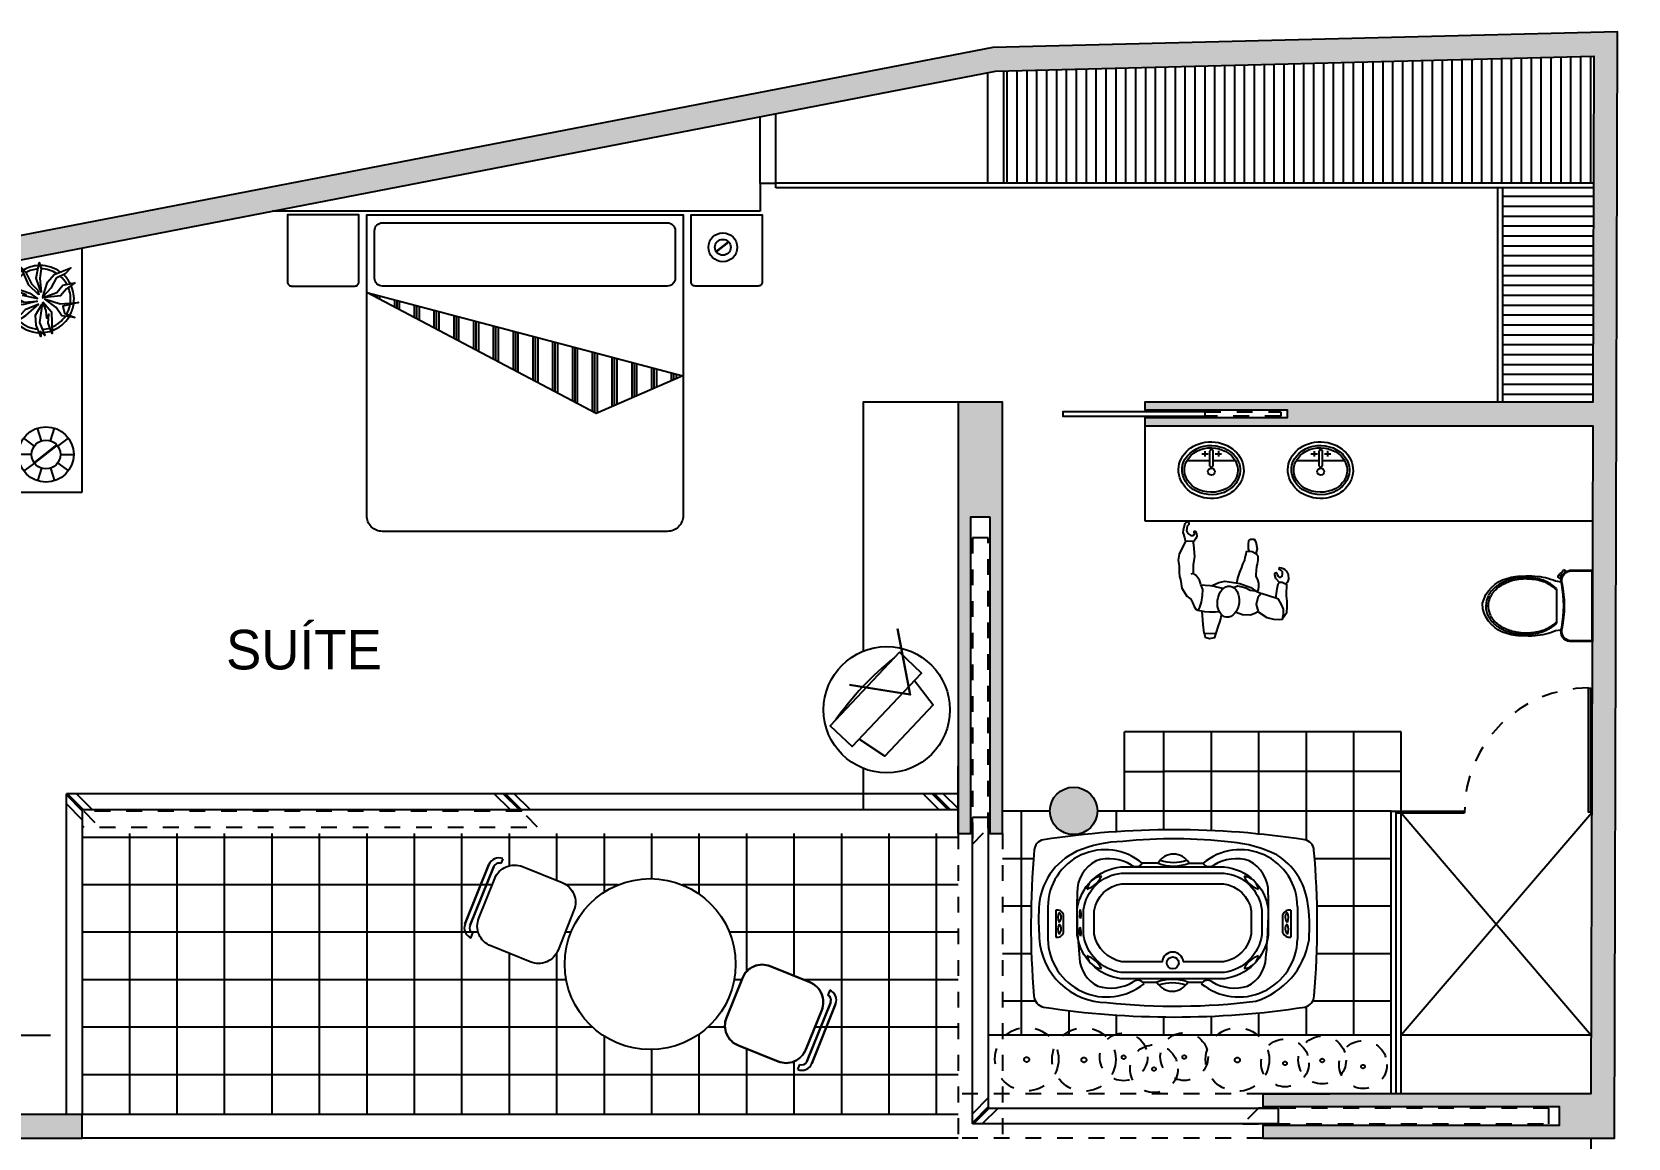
# Model space of a CAD drawing. Extents: x 2414.5 to 2499.6, y 2435.1 to 2467.4.
# Drawn here: x 2489.49 to 2499.57, y 2460.38 to 2467.37 of the extents above; entities that cross this region are included whole.
import ezdxf

# ---------------------------------------------------------------- set-up
doc = ezdxf.new("R2010")
doc.units = 0
doc.header["$LTSCALE"] = 4
doc.header["$MEASUREMENT"] = 0
doc.header["$PDMODE"] = 35
doc.header["$PDSIZE"] = 0.24
for name, pattern in [('HIDDEN', [0.375, 0.25, -0.125]), ('HIDDEN2', [0.1875, 0.125, -0.0625]), ('OCULTA1', [0.15, 0.1, -0.05])]:
    doc.linetypes.add(name, pattern=pattern)
doc.layers.get('0').update_dxf_attribs({"linetype": 'CONTINUOUS'})
doc.layers.get('Defpoints').update_dxf_attribs({"linetype": 'CONTINUOUS'})
for name, color, linetype in [('AMBIENTE', 7, 'CONTINUOUS'), ('calidad', 251, 'CONTINUOUS'), ('cotas', 7, 'CONTINUOUS'), ('MOBI', 7, 'CONTINUOUS'), ('MUE', 7, 'CONTINUOUS'), ('MUEBLES', 7, 'CONTINUOUS'), ('MURO', 2, 'CONTINUOUS'), ('Muros', 2, 'CONTINUOUS'), ('Pisos', 8, 'CONTINUOUS'), ('PUERTA', 7, 'CONTINUOUS'), ('TREE', 7, 'CONTINUOUS')]:
    doc.layers.add(name, color=color, linetype=linetype)
doc.styles.add('INCESED901 NDLT BT', font='')
doc.styles.add('ROMANS', font='ROMANS.SHX')
doc.styles.get('INCESED901 NDLT BT').set_extended_font_data('Incised901 NdIt BT')
doc.dimstyles.new('1-100', dxfattribs={"dimtxt": 0.16, "dimasz": 0.16, "dimexe": 0, "dimexo": 0, "dimgap": 0.05, "dimtad": 0, "dimtih": 1, "dimtoh": 1, "dimzin": 1, "dimdsep": 46, "dimtxsty": 'ROMANS', "dimblk": 'OPEN90', "dimcen": 0, "dimse1": 1, "dimse2": 1, "dimclrd": 7, "dimclre": 7, "dimclrt": 2, "dimadec": 0, "dimazin": 0, "dimtfac": 1, "dimtofl": 0, "dimtmove": 0, "dimatfit": 3, "dimldrblk": 'OPEN90', "dimfxl": 1, "dimtolj": 1, "dimtzin": 1, "dimarcsym": 0})

# ---------------------------------------------------------------- blocks, each defined once
blk = doc.blocks.new('_OPEN90')
at = {"color": 0, "linetype": 'ByBlock'}
for p, q in [((0, 0), (-1, 0)), ((-0.5, 0.5), (0, 0)), ((0, 0), (-0.5, -0.5))]:
    blk.add_line(p, q, dxfattribs=at)
blk = doc.blocks.new('*D28')
at = {"layer": 'cotas', "color": 7}
for start, end in [(348.5978, 348.9545), (226.4288, 305.1607)]:
    blk.add_arc((2488.632, 2465.775), 0.419, start, end, dxfattribs=at)
at = {"layer": 'Defpoints', "color": 0}
for p in [(2495.575, 2467.117), (2488.632, 2465.775), (2488.632, 2465.775), (2488.559, 2465.362), (2486.553, 2464.83)]:
    blk.add_point(p, dxfattribs=at)
at = {"layer": 'cotas', "color": 7, "xscale": 0.16, "yscale": 0.16, "zscale": 0.16}
for p, rotation in [((2489.044, 2465.854), 89.94942159514143), ((2488.251, 2465.601), 125.4338678649877)]:
    blk.add_blockref('_OPEN90', p, dxfattribs=dict(at, rotation=rotation))
at = {"layer": 'cotas', "color": 2, "insert": (2488.994, 2465.562), "char_height": 0.16, "attachment_point": 5, "style": 'ROMANS'}
blk.add_mtext('\\A1;167°', dxfattribs=at)
blk = doc.blocks.new('S-209')
blk.add_line((8.12, -17.899), (8.11, -17.909))
at = {"linetype": 'Continuous'}
for p, q in [((7.79, -17.979), (7.795, -17.983)), ((7.881, -18.292), (7.727, -18.137)), ((8.04, -18.229), (8.035, -18.224)), ((7.93, -18.35), (7.909, -18.352)), ((7.932, -18.364), (7.912, -18.367)), ((7.916, -18.382), (7.93, -18.379)), ((7.918, -18.397), (7.919, -18.41)), ((7.92, -18.411), (7.934, -18.408)), ((7.93, -18.379), (7.934, -18.375)), ((7.93, -18.38), (7.933, -18.407))]:
    blk.add_line(p, q, dxfattribs=at)
for points in [[(7.676, -18.127), (7.697, -18.098, -0.086549), (7.767, -17.985), (7.781, -17.969, -0.042987), (7.814, -17.938, -0.101197), (7.903, -17.87, -0.27979), (8.121, -17.872), (8.147, -17.897, -0.27979), (8.149, -18.116, -0.101197), (8.081, -18.204, -0.042987), (8.049, -18.238), (8.034, -18.251, -0.086549), (7.921, -18.322), (7.891, -18.344)], [(7.912, -18.367, -0.000147), (7.911, -18.365, -0.000264), (7.911, -18.363, -0.000185), (7.91, -18.359, -0.000473), (7.91, -18.359, -0.000008), (7.91, -18.355, -0.001562), (7.909, -18.353, -0.124491), (7.909, -18.353, -0.272659), (7.909, -18.353, -0.272659), (7.909, -18.353, -0.124491), (7.909, -18.353, -0.001562), (7.91, -18.355, -0.000008), (7.91, -18.359, -0.000473), (7.91, -18.359, -0.000185), (7.911, -18.363, -0.000264), (7.911, -18.365, -0.000182), (7.912, -18.367)], [(7.934, -18.375, -0.000303), (7.934, -18.373, -0.000706), (7.933, -18.371, -0.000002), (7.933, -18.367, -0.000278), (7.933, -18.367, -0.000204), (7.932, -18.364, -0.000208), (7.932, -18.361, -0.000265), (7.931, -18.359, -0.000185), (7.931, -18.356, -0.000475), (7.931, -18.356, -0.000008), (7.93, -18.353, -0.001574), (7.93, -18.351, -0.124305), (7.93, -18.351, -0.272823), (7.93, -18.351, -0.272823), (7.93, -18.351, -0.124305), (7.93, -18.351, -0.001574), (7.93, -18.353, -0.000008), (7.931, -18.356, -0.000475), (7.931, -18.356, -0.000185), (7.931, -18.359, -0.000265), (7.932, -18.361, -0.000208), (7.932, -18.364, -0.000204), (7.933, -18.367, -0.000278), (7.933, -18.367, -0.000002), (7.933, -18.371, -0.000706), (7.934, -18.373, -0.000303), (7.934, -18.375)]]:
    blk.add_lwpolyline(points, format="xyb", dxfattribs=at)
for points in [[(7.904, -18.433), (7.803, -18.534), (7.484, -18.216), (7.586, -18.114, -0.473386), (7.681, -18.135), (7.686, -18.143, 0.095339), (7.876, -18.333), (7.884, -18.338), (7.902, -18.353, -0.36066)], [(7.677, -18.139, 0.095007), (7.88, -18.342, -0.4553), (7.901, -18.429), (7.803, -18.528), (7.491, -18.216), (7.59, -18.118, -0.4553), (7.677, -18.139, -6.517447)]]:
    blk.add_lwpolyline(points, format="xyb", close=True, dxfattribs=at)
for centre, radius, start, end in [((8.039, -18.18), 0.321, 135, 152.1416), ((8.088, -18.229), 0.391, 119.4698, 135.0078), ((8.085, -18.232), 0.381, 119.5153, 135.008), ((8.031, -18.134), 0.28, 100.6107, 118.991), ((8.028, -18.137), 0.27, 100.6984, 119.0342), ((8.005, -18.052), 0.183, 74.0858, 98.3275), ((8.008, -18.049), 0.193, 74.0858, 98.3275), ((8.021, -17.997), 0.125, 44.4601, 74.0858), ((8.024, -17.993), 0.135, 44.4991, 74.0858), ((8.022, -17.998), 0.125, 15.9142, 45.5399), ((8.025, -17.995), 0.135, 15.9142, 45.5009), ((7.974, -18.146), 0.248, 152.1416, 171.6725), ((7.971, -18.149), 0.238, 152.1416, 171.6725), ((8.036, -18.183), 0.311, 135, 152.1416), ((7.882, -17.99), 0.27, 330.9658, 349.3016), ((7.885, -17.987), 0.28, 331.009, 349.3893), ((7.966, -18.014), 0.183, 351.6725, 15.9142), ((7.97, -18.011), 0.193, 351.6725, 15.9142), ((7.919, -18.138), 0.193, 171.6725, 179.8604), ((7.916, -18.141), 0.183, 171.6725, 180.9536), ((7.787, -17.934), 0.381, 314.992, 330.4847), ((7.79, -17.931), 0.391, 314.9922, 330.5302), ((7.87, -18.048), 0.238, 278.3275, 297.8584), ((7.836, -17.983), 0.311, 297.8584, 315), ((7.839, -17.98), 0.321, 297.8584, 315), ((7.878, -18.103), 0.183, 269.0464, 278.3275), ((7.873, -17.971), 0.321, 271.5178, 276.4497), ((7.873, -18.045), 0.248, 278.3275, 297.8584)]:
    blk.add_arc(centre, radius, start, end, dxfattribs=at)
blk = doc.blocks.new('*X17')
at = {"color": 0}
for p, q in [((33.469, 14.409), (33.469, 14.423)), ((33.484, 14.401), (33.484, 14.419)), ((33.5, 14.393), (33.5, 14.415)), ((33.594, 14.343), (33.594, 14.39)), ((33.609, 14.335), (33.609, 14.386)), ((33.625, 14.327), (33.625, 14.382)), ((33.719, 14.277), (33.719, 14.357)), ((33.734, 14.269), (33.734, 14.353)), ((33.75, 14.261), (33.75, 14.349)), ((33.844, 14.211), (33.844, 14.324)), ((33.859, 14.203), (33.859, 14.32)), ((33.875, 14.195), (33.875, 14.316)), ((33.969, 14.145), (33.969, 14.291)), ((33.984, 14.137), (33.984, 14.287)), ((34, 14.129), (34, 14.283)), ((34.094, 14.079), (34.094, 14.258)), ((34.109, 14.071), (34.109, 14.254)), ((34.125, 14.063), (34.125, 14.25)), ((34.219, 14.013), (34.219, 14.225)), ((34.234, 14.005), (34.234, 14.221)), ((34.25, 13.997), (34.25, 14.217)), ((34.344, 13.947), (34.344, 14.192)), ((34.359, 13.939), (34.359, 14.188)), ((34.375, 13.931), (34.375, 14.184)), ((34.469, 13.881), (34.469, 14.159)), ((34.484, 13.873), (34.484, 14.155)), ((34.5, 13.865), (34.5, 14.151)), ((34.594, 13.815), (34.594, 14.126)), ((34.609, 13.807), (34.609, 14.122)), ((34.625, 13.799), (34.625, 14.118)), ((34.719, 13.749), (34.719, 14.094)), ((34.734, 13.741), (34.734, 14.089)), ((34.75, 13.733), (34.75, 14.085)), ((34.844, 13.683), (34.844, 14.061)), ((34.859, 13.675), (34.859, 14.056)), ((34.875, 13.674), (34.875, 14.052)), ((34.969, 13.715), (34.969, 14.028)), ((34.984, 13.722), (34.984, 14.023)), ((35, 13.729), (35, 14.019)), ((35.094, 13.77), (35.094, 13.995)), ((35.109, 13.776), (35.109, 13.991)), ((35.125, 13.783), (35.125, 13.986)), ((35.219, 13.824), (35.219, 13.962)), ((35.234, 13.831), (35.234, 13.958)), ((35.25, 13.838), (35.25, 13.953)), ((35.344, 13.878), (35.344, 13.929)), ((35.359, 13.885), (35.359, 13.925)), ((35.375, 13.892), (35.375, 13.92))]:
    blk.add_line(p, q, dxfattribs=at)
blk = doc.blocks.new('CAMA1')
at = {"layer": 'MUE'}
for p, q in [((1.208, -0.231), (1.287, -0.17)), ((1.21, -0.234), (1.289, -0.173))]:
    blk.add_line(p, q, dxfattribs=at)
for points in [[(-1.475, -0.45), (-1.075, -0.45, 0.414214), (-1.05, -0.425), (-1.05, 0), (-1.5, 0), (-1.5, -0.425, 0.414214)], [(0.9, -2), (-0.9, -2, -0.414214), (-1, -1.9), (-1, 0), (1, 0), (1, -1.9, -0.414214)], [(1.475, -0.45), (1.075, -0.45, -0.414214), (1.05, -0.425), (1.05, 0), (1.5, 0), (1.5, -0.425, -0.414214)]]:
    blk.add_lwpolyline(points, format="xyb", close=True, dxfattribs=at)
at = {"layer": 'MUE', "elevation": 0.5}
blk.add_lwpolyline([(-0.9, -0.05), (0.9, -0.05, -0.414214), (0.95, -0.1), (0.95, -0.4, -0.414214), (0.9, -0.45), (-0.9, -0.45, -0.414214), (-0.95, -0.4), (-0.95, -0.1, -0.414214)], format="xyb", close=True, dxfattribs=at)
at = {"layer": 'MUE'}
blk.add_lwpolyline([(-1, -0.49), (0.999, -1.017), (0.45, -1.256)], close=True, dxfattribs=at)
for radius in [0.0911, 0.05]:
    blk.add_circle((1.251, -0.205), radius, dxfattribs=at)
blk.add_blockref('*X17', (-34.417, -14.927), dxfattribs=at)
blk = doc.blocks.new('TV')
at = {"layer": 'MUE'}
for points in [[(-0.778, 0.656), (-0.238, 0.266), (-0.738, -0.074)], [(-0.776, 0.66), (-0.231, 0.266), (-0.736, -0.077)], [(-0.3, 0.4), (0, 0.35), (0, -0.35), (-0.3, -0.4)]]:
    blk.add_lwpolyline(points, dxfattribs=at)
blk.add_lwpolyline([(-0.6, 0.5), (-0.6, -0.5), (-0.3, -0.5), (-0.3, 0.5)], close=True, dxfattribs=at)
blk.add_arc((2.395, 0), 3.025, 171.9246, 188.0754, dxfattribs=at)
blk = doc.blocks.new('jacuzzi')
at = {"layer": 'Muros', "color": 7}
for p, q in [((-0.0893, 0.8589), (-0.178, 0.8589)), ((0.0835, 0.8593), (0.162, 0.8593)), ((-0.7057, 0.6156), (-0.7057, 0.4341)), ((-0.6186, 0.4712), (-0.6186, 0.5723)), ((0.6086, 0.4712), (0.6086, 0.5723)), ((0.69, 0.6156), (0.69, 0.4341)), ((0.0766, 0.1949), (0.1598, 0.1949))]:
    blk.add_line(p, q, dxfattribs=at)
at = {"layer": 'Muros', "color": 3}
blk.add_lwpolyline([(-0.7304, 0.0552, 0.07557), (0.7304, 0.0552, 0.325785), (0.7838, 0.1179, 0.042877), (0.782, 0.9316, 0.351497), (0.7304, 0.9909, 0.07557), (-0.7304, 0.9909, 0.351497), (-0.782, 0.9316, 0.042877), (-0.7838, 0.1179, 0.325785)], format="xyb", close=True, dxfattribs=at)
at = {"layer": 'Muros', "color": 7}
for points in [[(0.4563, 0.0886, 0.284816), (0.7543, 0.431, 0.057546), (0.7457, 0.6463, 0.219504), (0.575, 0.9055, 0.095503), (0.3189, 0.977, 0.055109), (-0.287, 0.981, 0.097853), (-0.5431, 0.926, 0.28161), (-0.7566, 0.6088, 0.024368), (-0.7539, 0.4425, 0.395227), (-0.3752, 0.0804, 0.056983)], [(-0.0673, 0.2142), (-0.2986, 0.2142, -0.33493), (-0.5415, 0.4565), (-0.5415, 0.6004, -0.352732), (-0.2963, 0.8388), (0.2806, 0.8388, -0.353393), (0.5263, 0.6004), (0.5263, 0.4565, -0.335637), (0.2829, 0.2142)], [(-0.4465, 0.4638), (-0.4465, 0.594, -0.338374), (-0.2914, 0.7438), (0.2758, 0.7438, -0.339179), (0.4313, 0.594), (0.4313, 0.4638, -0.318431), (0.2758, 0.3092), (0.0521, 0.3092, 0.894901), (-0.0673, 0.3092), (-0.2914, 0.3092, -0.317586)]]:
    blk.add_lwpolyline(points, format="xyb", close=True, dxfattribs=at)
for points in [[(-0.0673, 0.2492), (-0.2961, 0.2492, -0.329689), (-0.5065, 0.459), (-0.5065, 0.5982, -0.348446), (-0.2946, 0.8038), (0.279, 0.8038, -0.349151), (0.4913, 0.5982), (0.4913, 0.459, -0.330439), (0.2805, 0.2492), (-0.0673, 0.2492)], [(-0.6619, 0.598), (-0.6619, 0.4455, 1.486983)], [(0.652, 0.598), (0.652, 0.4455, -1.486983)], [(-0.1761, 0.1953), (-0.0962, 0.1953, -0.078589)]]:
    blk.add_lwpolyline(points, format="xyb", dxfattribs=at)
blk.add_circle((-0.0076, 0.3026), 0.0334, dxfattribs=at)
for centre, radius, start, end in [((-0.3846, 0.6139), 0.3211, 49.86911, 179.69759), ((-0.0028, 0.8117), 0.0986, 28.92193, 151.37283), ((0.3689, 0.6139), 0.3211, 0.30241, 130.13089), ((-0.3427, 0.6969), 0.1996, 117.92504, 181.03378), ((-0.3641, 0.6364), 0.2476, 59.24924, 106.91257), ((-0.2123, 0.8815), 0.0411, 232.01519, 327.54176), ((-0.0035, 1.0954), 0.2516, 250.06207, 290.23269), ((-0.0035, 1.0954), 0.2316, 251.36708, 288.92768), ((0.1966, 0.8815), 0.0411, 212.45824, 307.98481), ((0.3484, 0.6364), 0.2476, 73.08743, 120.75076), ((0.327, 0.6969), 0.1996, 358.96622, 62.07496), ((-0.5285, 0.8444), 0.1354, 287.67847, 334.6213), ((-0.3986, 0.6957), 0.0909, 94.77799, 167.52177), ((0.5133, 0.8444), 0.1354, 205.3787, 252.32153), ((0.3834, 0.6957), 0.0909, 12.47823, 85.22201), ((2.402, 0.6149), 2.9452, 178.47555, 185.56884), ((-2.4177, 0.6149), 2.9452, 354.43116, 1.52445), ((-0.6564, 0.5579), 0.0405, 20.80445, 97.77848), ((-0.5943, 0.5558), 0.0557, 148.59253, 208.83164), ((-0.6712, 0.5576), 0.0401, 314.5797, 42.84447), ((-0.468, 0.5775), 0.0618, 157.7366, 205.27965), ((-0.5744, 0.5747), 0.0557, 334.91567, 28.10058), ((0.6465, 0.5579), 0.0405, 82.22152, 159.19555), ((0.6613, 0.5576), 0.0401, 137.15553, 225.4203), ((0.5844, 0.5558), 0.0557, 331.16836, 31.40747), ((-0.6564, 0.4856), 0.0405, 262.22152, 339.19555), ((-0.5943, 0.4893), 0.0557, 148.59253, 208.83164), ((-0.6712, 0.491), 0.0401, 314.5797, 42.84447), ((-0.468, 0.4784), 0.0618, 157.7366, 205.27965), ((-0.5744, 0.4756), 0.0557, 334.91567, 28.10058), ((0.6465, 0.4856), 0.0405, 200.80445, 277.77848), ((0.6613, 0.491), 0.0401, 137.15553, 225.4203), ((0.5844, 0.4893), 0.0557, 331.16836, 31.40747), ((-0.3764, 0.4411), 0.3293, 181.20936, 309.26128), ((0.3607, 0.4411), 0.3293, 230.73872, 358.79064), ((-0.3405, 0.3409), 0.1893, 183.55546, 242.95961), ((-0.5285, 0.2125), 0.1354, 25.3787, 72.32153), ((-0.3986, 0.3611), 0.0909, 192.47823, 265.22201), ((0.5133, 0.2125), 0.1354, 107.67847, 154.6213), ((0.3834, 0.3611), 0.0909, 274.77799, 347.52177), ((0.3248, 0.3409), 0.1893, 297.04039, 356.44454), ((-0.3545, 0.4092), 0.2476, 253.08743, 300.75076), ((-0.2026, 0.164), 0.0411, 32.45824, 127.98481), ((-0.0104, -0.0411), 0.2516, 69.76731, 109.93793), ((-0.0097, 0.2426), 0.0986, 208.62717, 331.07807), ((-0.0104, -0.0411), 0.2316, 71.07232, 108.63292), ((0.1869, 0.164), 0.0411, 52.01519, 147.54176), ((0.3388, 0.4092), 0.2476, 239.24924, 286.91257)]:
    blk.add_arc(centre, radius, start, end, dxfattribs=at)
blk = doc.blocks.new('Man-plan')
for points in [[(0.451, 0.661), (0.473, 0.663), (0.506, 0.667), (0.534, 0.665), (0.56, 0.664), (0.631, 0.677), (0.652, 0.683), (0.65, 0.722), (0.648, 0.732), (0.587, 0.756), (0.564, 0.763), (0.526, 0.765), (0.488, 0.756), (0.448, 0.752), (0.423, 0.746), (0.406, 0.738), (0.352, 0.723), (0.33, 0.706), (0.304, 0.687), (0.288, 0.66), (0.269, 0.648), (0.245, 0.634), (0.228, 0.621), (0.224, 0.608)], [(0.697, 0.751), (0.671, 0.741), (0.648, 0.732)], [(0.697, 0.751), (0.719, 0.752), (0.739, 0.75), (0.76, 0.745), (0.773, 0.734), (0.768, 0.723), (0.757, 0.722), (0.745, 0.731), (0.715, 0.733), (0.699, 0.723), (0.689, 0.703), (0.689, 0.703), (0.689, 0.69), (0.697, 0.68), (0.714, 0.684), (0.718, 0.682), (0.719, 0.677), (0.705, 0.668), (0.688, 0.665), (0.673, 0.669), (0.66, 0.675), (0.652, 0.683)], [(0.224, 0.608), (0.22, 0.567), (0.221, 0.535), (0.226, 0.497), (0.229, 0.472)], [(0.224, 0.608), (0.243, 0.599), (0.276, 0.59), (0.32, 0.59), (0.358, 0.591), (0.377, 0.602), (0.386, 0.607), (0.395, 0.61), (0.414, 0.619), (0.426, 0.63), (0.442, 0.644), (0.451, 0.661), (0.445, 0.677)], [(0.386, 0.607), (0.385, 0.579), (0.388, 0.547), (0.385, 0.517), (0.384, 0.517), (0.378, 0.467)], [(0.083, 0.553), (0.059, 0.544), (0.053, 0.517), (0.063, 0.483), (0.091, 0.479)], [(0.083, 0.553), (0.138, 0.565), (0.22, 0.581)], [(0.083, 0.553), (0.085, 0.515), (0.091, 0.479), (0.139, 0.468), (0.162, 0.462), (0.184, 0.458), (0.21, 0.456), (0.211, 0.456)], [(0.388, 0.535), (0.411, 0.495), (0.423, 0.459), (0.423, 0.415), (0.42, 0.363), (0.402, 0.291), (0.384, 0.26)], [(0.253, 0.23), (0.24, 0.248), (0.228, 0.274), (0.224, 0.324), (0.236, 0.372)], [(0.39, 0.4), (0.402, 0.376), (0.401, 0.354), (0.396, 0.321), (0.384, 0.294), (0.384, 0.26), (0.37, 0.222)], [(0.42, 0.381), (0.452, 0.378), (0.452, 0.378), (0.49, 0.369), (0.506, 0.366), (0.522, 0.36), (0.542, 0.357), (0.569, 0.346), (0.586, 0.345), (0.608, 0.343), (0.625, 0.341), (0.625, 0.341), (0.629, 0.319), (0.629, 0.306), (0.62, 0.286), (0.605, 0.268), (0.577, 0.265), (0.553, 0.266), (0.538, 0.269), (0.486, 0.268), (0.475, 0.266), (0.453, 0.254), (0.434, 0.246), (0.414, 0.243), (0.392, 0.243), (0.38, 0.248)], [(0.628, 0.326), (0.642, 0.331), (0.669, 0.334), (0.696, 0.334), (0.706, 0.322), (0.708, 0.302), (0.692, 0.289), (0.648, 0.277), (0.648, 0.277), (0.627, 0.281), (0.614, 0.278)], [(0.253, 0.228), (0.224, 0.171), (0.218, 0.128), (0.22, 0.087), (0.224, 0.071), (0.256, 0.068), (0.287, 0.071), (0.287, 0.071), (0.314, 0.086), (0.346, 0.109), (0.35, 0.127), (0.37, 0.222), (0.344, 0.241), (0.299, 0.245), (0.255, 0.228)], [(0.351, 0.127), (0.41, 0.124), (0.443, 0.122), (0.455, 0.112), (0.455, 0.098), (0.451, 0.083), (0.445, 0.068), (0.42, 0.066), (0.404, 0.066), (0.388, 0.065), (0.388, 0.065), (0.372, 0.062), (0.34, 0.056), (0.308, 0.053), (0.264, 0.049), (0.226, 0.071)], [(0.452, 0.114), (0.475, 0.139), (0.496, 0.147), (0.507, 0.149), (0.513, 0.141), (0.513, 0.141), (0.501, 0.134), (0.49, 0.127), (0.486, 0.12), (0.487, 0.11), (0.494, 0.102), (0.508, 0.1), (0.52, 0.102), (0.528, 0.111), (0.534, 0.124), (0.545, 0.123), (0.546, 0.111), (0.543, 0.1), (0.537, 0.089), (0.528, 0.077), (0.507, 0.064), (0.479, 0.059), (0.46, 0.063), (0.446, 0.072)]]:
    blk.add_lwpolyline(points)
blk.add_ellipse((0.297, 0.423), major_axis=(0.0987, -0.0008), ratio=0.694695)
blk = doc.blocks.new('piso-jacuzzi')
at = {"layer": 'Pisos'}
for p, q in [((-1.435, 1.665), (-1.435, 1.915)), ((-1.135, 1.665), (-1.135, 1.915)), ((-0.835, 1.665), (-0.835, 1.915)), ((-0.535, 1.665), (-0.535, 1.915)), ((-0.235, 1.665), (-0.235, 1.915)), ((-1.435, 1.665), (-1.685, 1.665)), ((-1.135, 1.415), (-1.135, 1.665)), ((-0.835, 1.415), (-0.835, 1.665)), ((-0.535, 1.415), (-0.535, 1.665)), ((-0.235, 1.415), (-0.235, 1.665)), ((-2.335, 0), (-2.335, 1.415)), ((-1.735, 1.285), (-1.735, 1.415)), ((-1.435, 1.297), (-1.435, 1.415)), ((-1.135, 1.292), (-1.135, 1.415)), ((-0.835, 1.266), (-0.835, 1.415)), ((-0.535, 1.232), (-0.535, 1.415)), ((-0.235, 0), (-0.235, 1.415)), ((-2.26, 1.115), (-2.456, 1.115)), ((0, 1.115), (-0.483, 1.115)), ((-2.275, 0.815), (-2.456, 0.815)), ((0, 0.815), (-0.468, 0.815)), ((-2.273, 0.515), (-2.456, 0.515)), ((0, 0.515), (-0.47, 0.515)), ((-2.248, 0.215), (-2.456, 0.215)), ((0, 0.215), (-0.495, 0.215)), ((-2.035, 0), (-2.035, 0.155)), ((-1.735, 0), (-1.735, 0.127)), ((-1.435, 0), (-1.435, 0.115)), ((-1.135, 0), (-1.135, 0.12)), ((-0.835, 0), (-0.835, 0.141)), ((-0.535, 0), (-0.535, 0.18))]:
    blk.add_line(p, q, dxfattribs=at)
blk = doc.blocks.new('lamp')
at = {"layer": 'MUE'}
for p, q in [((-0.025, 0.082), (-0.051, 0.162)), ((0.031, 0.082), (0.057, 0.162)), ((-0.07, 0.049), (-0.138, 0.099)), ((-0.072, -0.056), (0.072, 0.056)), ((-0.07, -0.058), (0.074, 0.053)), ((0.077, 0.049), (0.145, 0.099)), ((-0.088, -0.004), (-0.172, -0.004)), ((-0.07, -0.058), (-0.138, -0.107)), ((-0.025, -0.091), (-0.051, -0.171)), ((0.031, -0.091), (0.057, -0.171)), ((0.077, -0.058), (0.145, -0.107)), ((0.094, -0.004), (0.178, -0.004))]:
    blk.add_line(p, q, dxfattribs=at)
for radius in [0.175, 0.0911]:
    blk.add_circle((0.003, -0.004), radius, dxfattribs=at)
blk = doc.blocks.new('Maceta')
for points in [[(0.014, 0.097), (-0.061, 0.31), (-0.014, 0.541), (0.017, 0.447), (-0.005, 0.31)], [(-0.033, 0), (-0.258, 0.05), (-0.208, 0.059), (-0.343, 0.112), (-0.484, 0.272), (-0.321, 0.144), (-0.152, 0.084)], [(-0.018, 0.059), (-0.168, 0.203), (-0.283, 0.466), (-0.212, 0.394), (-0.127, 0.222), (-0.033, 0.131)], [(0.029, 0.016), (0.248, 0.097), (0.336, 0.203), (0.514, 0.241), (0.392, 0.15), (0.302, 0.047)], [(0.039, 0.031), (0.111, 0.247), (0.211, 0.363), (0.455, 0.463), (0.374, 0.372), (0.236, 0.31), (0.161, 0.159)], [(-0.039, -0.035), (-0.24, -0.085), (-0.431, -0.097), (-0.596, -0.031), (-0.421, -0.013), (-0.283, -0.05), (-0.327, 0), (-0.243, -0.047)], [(-0.021, -0.078), (-0.224, -0.163), (-0.431, -0.388), (-0.212, -0.247)], [(0.029, -0.072), (-0.011, -0.353), (0.07, -0.544), (0.004, -0.485), (0.011, -0.557), (-0.058, -0.391), (-0.068, -0.241)], [(0.039, -0.044), (0.167, -0.191), (0.18, -0.513), (0.12, -0.36), (0.13, -0.225), (0.098, -0.288), (0.089, -0.178)], [(0.067, 0), (0.299, -0.075), (0.571, -0.056), (0.336, -0.11), (0.364, -0.21), (0.514, -0.278), (0.324, -0.25), (0.239, -0.128)]]:
    blk.add_lwpolyline(points, close=True)
for radius, start, end in [(0.5, 93.1979, 120.1474), (0.5, 53.6551, 90.4627), (0.5, 122.3231, 151.6618), (0.45, 123.2803, 152.775), (0.45, 94.8703, 118.5396), (0.45, 57.6217, 88.4169), (0.45, 29.1656, 49.2616), (0.5, 27.3912, 46.6375), (0.5, 153.0067, 181.9852), (0.45, 155.5461, 181.5257), (0.45, 352.1477, 22.6737), (0.5, 353.3417, 24.0922), (0.5, 188.0493, 220.5203), (0.45, 191.744, 219.7431), (0.45, 330.5706, 349.6039), (0.5, 331.0533, 352.0336), (0.5, 222.9184, 268.1556), (0.45, 224.0657, 265.2328), (0.45, 273.3823, 288.5276), (0.45, 292.4145, 325.5272), (0.5, 290.3212, 328.3004), (0.5, 270.1831, 272.279), (0.5, 275.4228, 288.7955)]:
    blk.add_arc((0.004, -0.003), radius, start, end)

msp = doc.modelspace()

# ---------------------------------------------------------------- hatches: boundary and pattern name
at = {"layer": 'calidad'}
h = msp.add_hatch(color=256, dxfattribs=at)
edge = h.paths.add_edge_path()
edge.add_line((2478.353, 2458.452), (2477.053, 2458.452))
edge.add_line((2477.053, 2458.452), (2477.053, 2460.19))
edge.add_line((2477.053, 2460.19), (2478.484, 2461.163))
edge.add_line((2478.484, 2461.163), (2479.253, 2461.512))
edge.add_line((2479.253, 2461.512), (2479.253, 2458.302))
edge.add_line((2479.253, 2458.302), (2479.403, 2458.302))
edge.add_arc((2483.403, 2458.302), 4, 90, 180, ccw=False)
edge.add_line((2483.403, 2462.302), (2486.403, 2462.302))
edge.add_line((2486.403, 2462.302), (2486.403, 2460.377))
edge.add_line((2486.403, 2460.377), (2486.553, 2460.377))
edge.add_line((2486.553, 2460.377), (2486.553, 2462.452))
edge.add_line((2486.553, 2462.452), (2483.553, 2462.452))
edge.add_line((2483.553, 2462.452), (2483.553, 2463.466))
edge.add_line((2483.553, 2463.466), (2486.403, 2464.761))
edge.add_line((2486.403, 2464.761), (2486.403, 2463.352))
edge.add_line((2486.403, 2463.352), (2486.553, 2463.352))
edge.add_line((2486.553, 2463.352), (2486.553, 2464.83))
edge.add_line((2486.553, 2464.83), (2488.632, 2465.775))
edge.add_line((2488.632, 2465.775), (2495.575, 2467.117))
edge.add_line((2495.575, 2467.117), (2499.357, 2467.212))
edge.add_line((2499.357, 2467.212), (2499.351, 2465.027))
edge.add_line((2499.351, 2465.027), (2496.519, 2465.027))
edge.add_line((2496.519, 2465.027), (2496.519, 2464.977))
edge.add_line((2496.519, 2464.977), (2497.419, 2464.977))
edge.add_line((2497.419, 2464.977), (2497.419, 2464.927))
edge.add_line((2497.419, 2464.927), (2496.519, 2464.927))
edge.add_line((2496.519, 2464.927), (2496.519, 2464.877))
edge.add_line((2496.519, 2464.877), (2499.35, 2464.877))
edge.add_line((2499.35, 2464.877), (2499.339, 2460.657))
edge.add_line((2499.339, 2460.657), (2497.264, 2460.657))
edge.add_line((2497.264, 2460.657), (2497.264, 2460.577))
edge.add_line((2497.264, 2460.577), (2499.138, 2460.577))
edge.add_line((2499.138, 2460.577), (2499.138, 2460.457))
edge.add_line((2499.138, 2460.457), (2497.264, 2460.457))
edge.add_line((2497.264, 2460.457), (2497.264, 2460.377))
edge.add_line((2497.264, 2460.377), (2499.488, 2460.377))
edge.add_line((2499.488, 2460.377), (2499.507, 2467.366))
edge.add_line((2499.507, 2467.366), (2495.559, 2467.267))
edge.add_line((2495.559, 2467.267), (2488.587, 2465.919))
edge.add_line((2488.587, 2465.919), (2483.403, 2463.563))
edge.add_line((2483.403, 2463.563), (2483.403, 2462.452))
edge.add_arc((2483.403, 2458.302), 4.15, 90, 164.5483)
edge.add_line((2479.403, 2459.408), (2479.403, 2461.745))
edge.add_line((2479.403, 2461.745), (2478.411, 2461.294))
edge.add_line((2478.411, 2461.294), (2476.903, 2460.27))
edge.add_line((2476.903, 2460.27), (2476.903, 2458.452))
edge.add_line((2476.903, 2458.452), (2476.903, 2458.302))
edge.add_line((2476.903, 2458.302), (2476.903, 2453.302))
edge.add_line((2476.903, 2453.302), (2477.553, 2453.302))
edge.add_line((2477.553, 2453.302), (2477.553, 2453.452))
edge.add_line((2477.553, 2453.452), (2477.053, 2453.452))
edge.add_line((2477.053, 2453.452), (2477.053, 2458.302))
edge.add_line((2477.053, 2458.302), (2478.353, 2458.302))
edge.add_line((2478.353, 2458.302), (2478.353, 2458.452))
msp.add_hatch(color=256, dxfattribs=at).paths.add_polyline_path([(2495.539, 2464.302), (2495.539, 2462.302), (2495.619, 2462.302), (2495.619, 2465.027), (2495.339, 2465.027), (2495.339, 2462.302), (2495.419, 2462.302), (2495.419, 2464.302)])
h = msp.add_hatch(color=256, dxfattribs=at)
edge = h.paths.add_edge_path()
edge.add_arc((2496.069, 2462.444), 0.15, 0, 360)
h = msp.add_hatch(color=256, dxfattribs=at)
edge = h.paths.add_edge_path()
edge.add_line((2485.703, 2456.352), (2485.703, 2456.852))
edge.add_line((2485.703, 2456.852), (2485.553, 2456.852))
edge.add_line((2485.553, 2456.852), (2485.553, 2456.352))
edge.add_line((2485.553, 2456.352), (2485.553, 2456.202))
edge.add_line((2485.553, 2456.202), (2486.85, 2456.202))
edge.add_arc((2476.595, 2462.177), 11.868, 319.005, 329.775, ccw=False)
edge.add_line((2485.553, 2454.391), (2485.665, 2454.292))
edge.add_arc((2476.595, 2462.177), 12.018, 318.9982, 351.3891)
edge.add_line((2488.478, 2460.377), (2489.803, 2460.377))
edge.add_line((2489.803, 2460.377), (2489.803, 2460.527))
edge.add_line((2489.803, 2460.527), (2487.603, 2460.527))
edge.add_line((2487.603, 2460.527), (2487.603, 2461.027))
edge.add_line((2487.603, 2461.027), (2487.453, 2461.027))
edge.add_line((2487.453, 2461.027), (2487.453, 2460.377))
edge.add_line((2487.453, 2460.377), (2488.326, 2460.377))
edge.add_arc((2476.595, 2462.177), 11.868, 330.6096, 351.2794, ccw=False)
edge.add_line((2486.936, 2456.352), (2485.703, 2456.352))
at = {"layer": 'MUEBLES'}
h = msp.add_hatch(dxfattribs=at)
h.set_pattern_fill('ANSI31', color=8, scale=0.5, angle=45, style=0)
h.set_pattern_definition([(90, (-17.28812, 7.202416), (-0.0625, 1e-17), [])])
h.paths.add_polyline_path([(2499.355, 2466.411), (2499.357, 2467.212), (2495.625, 2467.118), (2495.625, 2466.411)])
h = msp.add_hatch(dxfattribs=at)
h.set_pattern_fill('ANSI31', color=8, scale=0.5, angle=135, style=0)
h.set_pattern_definition([(180, (-17.28812, 7.202416), (-1e-17, -0.0625), [])])
h.paths.add_polyline_path([(2499.355, 2466.381), (2498.781, 2466.381), (2498.781, 2465.027), (2499.351, 2465.027)])

# ---------------------------------------------------------------- linework, layer by layer
at = {"layer": 'MOBI'}
for p, q in [((2492.461, 2462.142), (2492.448, 2462.111)), ((2492.461, 2462.142), (2492.448, 2462.111)), ((2492.373, 2462.105), (2492.222, 2461.729)), ((2492.222, 2461.729), (2492.373, 2462.105)), ((2492.404, 2462.092), (2492.253, 2461.717)), ((2492.253, 2461.717), (2492.404, 2462.092)), ((2492.259, 2461.641), (2492.272, 2461.673)), ((2492.259, 2461.641), (2492.272, 2461.673)), ((2494.383, 2460.861), (2494.534, 2461.236)), ((2494.534, 2461.236), (2494.383, 2460.861)), ((2494.414, 2460.848), (2494.565, 2461.224)), ((2494.565, 2461.224), (2494.414, 2460.848)), ((2494.528, 2461.311), (2494.515, 2461.28)), ((2494.528, 2461.311), (2494.515, 2461.28)), ((2494.326, 2460.81), (2494.339, 2460.842)), ((2494.326, 2460.81), (2494.339, 2460.842))]:
    msp.add_line(p, q, dxfattribs=at)
for points in [[(2492.837, 2461.991, -0.414214), (2492.911, 2461.816), (2492.811, 2461.565, -0.414214), (2492.635, 2461.49), (2492.385, 2461.591, -0.414214), (2492.31, 2461.767), (2492.41, 2462.017, -0.414214), (2492.586, 2462.092)], [(2494.152, 2461.463, 0.414214), (2493.976, 2461.388), (2493.875, 2461.137, 0.414214), (2493.95, 2460.962), (2494.201, 2460.861, 0.414214), (2494.376, 2460.936), (2494.477, 2461.186, 0.414214), (2494.402, 2461.362)], [(2493.95, 2460.962, -0.414214), (2493.875, 2461.137), (2493.976, 2461.388, -0.414214), (2494.152, 2461.463), (2494.402, 2461.362, -0.414214), (2494.477, 2461.186), (2494.376, 2460.936, -0.414214), (2494.201, 2460.861)]]:
    msp.add_lwpolyline(points, format="xyb", close=True, dxfattribs=at)
msp.add_circle((2493.393, 2461.476), 0.54, dxfattribs=at)
for centre, radius, start, end in [((2492.436, 2462.08), 0.0675, 68.0971, 158.0971), ((2492.436, 2462.08), 0.0675, 68.0971, 158.0971), ((2492.436, 2462.08), 0.0338, 68.0971, 158.0971), ((2492.436, 2462.08), 0.0338, 68.0971, 158.0971), ((2492.285, 2461.704), 0.0675, 158.0971, 248.0971), ((2492.285, 2461.704), 0.0675, 158.0971, 248.0971), ((2492.285, 2461.704), 0.0338, 158.0971, 248.0971), ((2492.285, 2461.704), 0.0338, 158.0971, 248.0971), ((2494.502, 2461.249), 0.0338, 338.0971, 68.0971), ((2494.502, 2461.249), 0.0338, 338.0971, 68.0971), ((2494.502, 2461.249), 0.0675, 338.0971, 68.0971), ((2494.502, 2461.249), 0.0675, 338.0971, 68.0971), ((2494.351, 2460.873), 0.0675, 248.0971, 338.0971), ((2494.351, 2460.873), 0.0675, 248.0971, 338.0971), ((2494.351, 2460.873), 0.0338, 248.0971, 338.0971), ((2494.351, 2460.873), 0.0338, 248.0971, 338.0971)]:
    msp.add_arc(centre, radius, start, end, dxfattribs=at)
at = {"layer": 'MUEBLES', "color": 1}
for p, q in [((2494.087, 2466.408), (2494.087, 2466.234)), ((2494.087, 2466.234), (2491.006, 2466.234))]:
    msp.add_line(p, q, dxfattribs=at)
at = {"layer": 'MUEBLES'}
for p, q in [((2496.519, 2464.877), (2496.519, 2464.277)), ((2496.879, 2464.7), (2496.919, 2464.7)), ((2496.899, 2464.717), (2496.899, 2464.683)), ((2496.93, 2464.623), (2496.93, 2464.716)), ((2496.951, 2464.625), (2496.951, 2464.718)), ((2496.963, 2464.701), (2497.004, 2464.701)), ((2496.984, 2464.718), (2496.984, 2464.684)), ((2497.569, 2464.7), (2497.61, 2464.7)), ((2497.59, 2464.717), (2497.59, 2464.683)), ((2497.62, 2464.623), (2497.62, 2464.716)), ((2497.641, 2464.625), (2497.641, 2464.718)), ((2497.654, 2464.701), (2497.694, 2464.701)), ((2497.674, 2464.718), (2497.674, 2464.684)), ((2496.519, 2464.277), (2499.35, 2464.277)), ((2487.603, 2461.027), (2489.603, 2461.027))]:
    msp.add_line(p, q, dxfattribs=at)
for points in [[(2495.339, 2465.027), (2494.739, 2465.027), (2494.739, 2463.452)], [(2496.93, 2464.655), (2496.784, 2464.655)], [(2497.091, 2464.655), (2496.951, 2464.655)], [(2497.62, 2464.655), (2497.475, 2464.655)], [(2497.782, 2464.655), (2497.641, 2464.655)], [(2494.739, 2462.713), (2494.739, 2462.452)]]:
    msp.add_lwpolyline(points, dxfattribs=at)
for centre, radius in [((2496.94, 2464.588), 0.0218), ((2497.631, 2464.588), 0.0218), ((2494.888, 2463.083), 0.399)]:
    msp.add_circle(centre, radius, dxfattribs=at)
for centre, radius, start, end in [((2496.941, 2464.715), 0.0106, 14.3385, 175.2762), ((2497.631, 2464.715), 0.0106, 14.3385, 175.2762), ((2496.94, 2464.628), 0.0113, 206.3321, 343.2826), ((2497.631, 2464.628), 0.0113, 206.3321, 343.2826)]:
    msp.add_arc(centre, radius, start, end, dxfattribs=at)
for centre in [(2496.938, 2464.597), (2497.629, 2464.597)]:
    msp.add_ellipse(centre, major_axis=(0.206, -0.005), ratio=0.867201, dxfattribs=at)
for points, knots in [([(2497.122, 2464.593), (2497.123, 2464.63), (2497.108, 2464.668), (2497.035, 2464.742), (2496.959, 2464.763), (2496.825, 2464.734), (2496.771, 2464.685), (2496.744, 2464.574), (2496.77, 2464.512), (2496.878, 2464.439), (2496.958, 2464.431), (2497.081, 2464.482), (2497.121, 2464.537), (2497.122, 2464.593)], [0, 0, 0, 0, 0.725471, 0.725471, 1.84009, 1.84009, 2.954709, 2.954709, 4.069328, 4.069328, 5.183947, 5.183947, 6.283185, 6.283185, 6.283185, 6.283185]), ([(2497.812, 2464.593), (2497.813, 2464.63), (2497.798, 2464.668), (2497.726, 2464.742), (2497.649, 2464.763), (2497.515, 2464.734), (2497.462, 2464.685), (2497.435, 2464.574), (2497.461, 2464.512), (2497.568, 2464.439), (2497.648, 2464.431), (2497.771, 2464.482), (2497.811, 2464.537), (2497.812, 2464.593)], [0, 0, 0, 0, 0.725471, 0.725471, 1.84009, 1.84009, 2.954709, 2.954709, 4.069328, 4.069328, 5.183947, 5.183947, 6.283185, 6.283185, 6.283185, 6.283185]), ([(2497.107, 2464.593), (2497.108, 2464.627), (2497.093, 2464.662), (2497.026, 2464.728), (2496.956, 2464.748), (2496.827, 2464.72), (2496.776, 2464.667), (2496.764, 2464.558), (2496.798, 2464.499), (2496.923, 2464.446), (2497.006, 2464.455), (2497.087, 2464.521), (2497.106, 2464.557), (2497.107, 2464.593)], [0, 0, 0, 0, 0.74342, 0.74342, 1.841554, 1.841554, 3.054347, 3.054347, 4.267141, 4.267141, 5.479934, 5.479934, 6.283185, 6.283185, 6.283185, 6.283185]), ([(2497.798, 2464.593), (2497.798, 2464.627), (2497.784, 2464.662), (2497.717, 2464.728), (2497.646, 2464.748), (2497.518, 2464.72), (2497.467, 2464.667), (2497.454, 2464.558), (2497.489, 2464.499), (2497.613, 2464.446), (2497.696, 2464.455), (2497.778, 2464.521), (2497.797, 2464.557), (2497.798, 2464.593)], [0, 0, 0, 0, 0.74342, 0.74342, 1.841554, 1.841554, 3.054347, 3.054347, 4.267141, 4.267141, 5.479934, 5.479934, 6.283185, 6.283185, 6.283185, 6.283185])]:
    msp.add_open_spline(points, degree=3, knots=knots, dxfattribs=at)
at = {"layer": 'Muros'}
for p, q in [((2495.525, 2467.108), (2495.525, 2466.411)), ((2495.625, 2467.117), (2495.625, 2466.411)), ((2494.087, 2466.408), (2494.087, 2466.83)), ((2494.187, 2466.408), (2494.187, 2466.849)), ((2494.187, 2466.408), (2494.087, 2466.408)), ((2495.625, 2466.411), (2495.525, 2466.411)), ((2495.619, 2462.302), (2495.619, 2462.892)), ((2495.339, 2462.302), (2495.339, 2462.727)), ((2489.803, 2462.452), (2489.703, 2462.552)), ((2489.803, 2462.445), (2489.703, 2462.545)), ((2489.81, 2462.452), (2489.71, 2462.552)), ((2489.866, 2462.452), (2489.766, 2462.552)), ((2492.507, 2462.452), (2492.407, 2462.552)), ((2492.564, 2462.452), (2492.464, 2462.552)), ((2492.571, 2462.452), (2492.471, 2462.552)), ((2492.578, 2462.452), (2492.478, 2462.552)), ((2492.634, 2462.452), (2492.534, 2462.552)), ((2495.218, 2462.452), (2495.118, 2462.552)), ((2495.275, 2462.452), (2495.175, 2462.552)), ((2495.282, 2462.452), (2495.182, 2462.552)), ((2495.289, 2462.452), (2495.189, 2462.552)), ((2495.339, 2462.459), (2495.245, 2462.552)), ((2489.803, 2462.388), (2489.703, 2462.488)), ((2495.529, 2460.631), (2495.429, 2460.531)), ((2497.264, 2460.657), (2497.689, 2460.657)), ((2495.529, 2460.574), (2495.429, 2460.474)), ((2495.529, 2460.567), (2495.429, 2460.467)), ((2495.536, 2460.567), (2495.436, 2460.467)), ((2495.592, 2460.567), (2495.492, 2460.467)), ((2499.338, 2460.377), (2499.325, 2455.527))]:
    msp.add_line(p, q, dxfattribs=at)
at = {"layer": 'Muros', "color": 7}
for p, q in [((2499.355, 2466.411), (2494.187, 2466.411)), ((2494.187, 2466.381), (2494.187, 2466.411)), ((2499.355, 2466.381), (2494.187, 2466.381)), ((2498.751, 2465.027), (2498.751, 2466.381)), ((2498.781, 2465.027), (2498.781, 2466.381)), ((2498.14, 2462.431), (2499.34, 2461.027)), ((2499.344, 2462.431), (2498.14, 2461.027)), ((2498.075, 2461.027), (2495.529, 2461.027)), ((2499.34, 2461.027), (2498.14, 2461.027))]:
    msp.add_line(p, q, dxfattribs=at)
at = {"layer": 'Muros', "color": 1}
for p, q in [((2489.803, 2464.457), (2489.803, 2466.001)), ((2489.303, 2464.457), (2489.803, 2464.457)), ((2498.105, 2462.443), (2498.539, 2462.443)), ((2498.539, 2462.443), (2498.539, 2462.431)), ((2498.105, 2462.431), (2498.539, 2462.431)), ((2495.339, 2460.527), (2489.803, 2460.527)), ((2495.339, 2460.377), (2489.803, 2460.377))]:
    msp.add_line(p, q, dxfattribs=at)
at = {"layer": 'Muros', "color": 7, "linetype": 'HIDDEN2', "ltscale": 0.15}
for p, q in [((2492.571, 2462.452), (2492.581, 2462.442)), ((2489.803, 2462.352), (2489.813, 2462.342))]:
    msp.add_line(p, q, dxfattribs=at)
at = {"layer": 'Muros', "color": 3, "linetype": 'Continuous'}
for p, q in [((2495.529, 2462.402), (2495.429, 2462.402)), ((2497.364, 2460.467), (2497.364, 2460.567))]:
    msp.add_line(p, q, dxfattribs=at)
at = {"layer": 'Muros', "color": 7, "linetype": 'OCULTA1', "ltscale": 0.25}
for p, q in [((2489.803, 2462.302), (2489.803, 2460.527)), ((2495.339, 2462.302), (2495.339, 2460.377)), ((2495.619, 2462.302), (2495.619, 2460.377)), ((2497.264, 2460.657), (2495.339, 2460.657)), ((2497.264, 2460.377), (2495.339, 2460.377))]:
    msp.add_line(p, q, dxfattribs=at)
at = {"layer": 'Muros'}
msp.add_lwpolyline([(2488.632, 2465.775), (2495.575, 2467.117), (2499.357, 2467.212), (2499.351, 2465.027), (2496.519, 2465.027), (2496.519, 2464.977), (2497.419, 2464.977), (2497.419, 2464.927), (2496.519, 2464.927), (2496.519, 2464.877), (2499.35, 2464.877), (2499.339, 2460.657), (2497.264, 2460.657), (2497.264, 2460.577), (2499.138, 2460.577), (2499.138, 2460.457), (2497.264, 2460.457), (2497.264, 2460.377), (2499.488, 2460.377), (2499.507, 2467.366), (2495.559, 2467.267), (2488.587, 2465.919)], dxfattribs=at)
msp.add_lwpolyline([(2495.539, 2464.302), (2495.539, 2462.302), (2495.619, 2462.302), (2495.619, 2465.027), (2495.339, 2465.027), (2495.339, 2462.302), (2495.419, 2462.302), (2495.419, 2464.302)], close=True, dxfattribs=at)
at = {"layer": 'Muros', "color": 7, "linetype": 'HIDDEN2', "ltscale": 0.02}
msp.add_lwpolyline([(2496.9, 2464.966), (2497.378, 2464.966), (2497.378, 2464.939), (2496.9, 2464.939)], dxfattribs=at)
at = {"layer": 'Muros', "color": 7, "linetype": 'HIDDEN2', "ltscale": 0.15}
for points in [[(2495.529, 2464.17), (2495.429, 2464.17), (2495.429, 2462.235), (2495.529, 2462.335)], [(2492.681, 2462.342), (2492.581, 2462.442), (2489.813, 2462.442), (2489.913, 2462.342)], [(2499.073, 2460.567), (2497.238, 2460.567), (2497.138, 2460.467), (2499.073, 2460.467)]]:
    msp.add_lwpolyline(points, close=True, dxfattribs=at)
at = {"layer": 'Muros', "color": 3, "linetype": 'Continuous'}
for points in [[(2495.339, 2462.552), (2489.703, 2462.552)], [(2489.803, 2462.452), (2489.803, 2460.527), (2489.703, 2460.527), (2489.703, 2462.552)], [(2489.803, 2462.452), (2495.339, 2462.452)], [(2498.075, 2460.657), (2498.075, 2462.443), (2498.105, 2462.443), (2498.105, 2460.657)], [(2495.429, 2460.467), (2495.429, 2462.402)], [(2495.529, 2462.402), (2495.529, 2460.567)], [(2495.529, 2460.567), (2497.364, 2460.567)], [(2497.364, 2460.467), (2495.429, 2460.467)]]:
    msp.add_lwpolyline(points, dxfattribs=at)
at = {"layer": 'Muros'}
msp.add_lwpolyline([(2485.703, 2456.352), (2485.703, 2456.852), (2485.553, 2456.852), (2485.553, 2456.352), (2485.553, 2456.202), (2486.85, 2456.202, -0.047028), (2485.553, 2454.391), (2485.665, 2454.292, 0.142281), (2488.478, 2460.377), (2489.803, 2460.377), (2489.803, 2460.527), (2487.603, 2460.527), (2487.603, 2461.027), (2487.453, 2461.027), (2487.453, 2460.377), (2488.326, 2460.377, -0.090434), (2486.936, 2456.352)], format="xyb", close=True, dxfattribs=at)
msp.add_circle((2496.069, 2462.444), 0.15, dxfattribs=at)
at = {"layer": 'Pisos', "color": 7}
for p, q in [((2496.39, 2462.443), (2496.39, 2462.943)), ((2498.14, 2462.943), (2496.39, 2462.943)), ((2498.14, 2462.443), (2498.14, 2462.943)), ((2498.14, 2462.693), (2496.64, 2462.693)), ((2496.64, 2462.443), (2496.64, 2462.693)), ((2495.919, 2462.443), (2495.619, 2462.443)), ((2498.075, 2462.443), (2496.219, 2462.443)), ((2498.14, 2460.657), (2498.14, 2462.431))]:
    msp.add_line(p, q, dxfattribs=at)
at = {"layer": 'Pisos'}
for p, q in [((2495.339, 2462.277), (2489.803, 2462.277)), ((2490.103, 2460.527), (2490.103, 2462.302)), ((2490.403, 2460.527), (2490.403, 2462.302)), ((2490.703, 2460.527), (2490.703, 2462.302)), ((2491.003, 2460.527), (2491.003, 2462.302)), ((2491.303, 2460.527), (2491.303, 2462.302)), ((2491.603, 2460.527), (2491.603, 2462.302)), ((2491.903, 2460.527), (2491.903, 2462.302)), ((2492.203, 2460.527), (2492.203, 2462.302)), ((2492.503, 2462.098), (2492.503, 2462.302)), ((2492.803, 2462.005), (2492.803, 2462.302)), ((2493.103, 2461.931), (2493.103, 2462.302)), ((2493.403, 2462.016), (2493.403, 2462.302)), ((2493.703, 2461.919), (2493.703, 2462.302)), ((2494.003, 2461.429), (2494.003, 2462.302)), ((2494.303, 2461.402), (2494.303, 2462.302)), ((2494.603, 2460.527), (2494.603, 2462.302)), ((2494.903, 2460.527), (2494.903, 2462.302)), ((2495.203, 2460.527), (2495.203, 2462.302)), ((2492.394, 2461.977), (2489.803, 2461.977)), ((2493.191, 2461.977), (2492.863, 2461.977)), ((2495.339, 2461.977), (2493.596, 2461.977)), ((2492.306, 2461.677), (2489.803, 2461.677)), ((2492.892, 2461.677), (2492.856, 2461.677)), ((2495.339, 2461.677), (2493.895, 2461.677)), ((2492.503, 2460.527), (2492.503, 2461.544)), ((2492.803, 2460.527), (2492.803, 2461.548)), ((2492.863, 2461.377), (2489.803, 2461.377)), ((2493.972, 2461.377), (2493.924, 2461.377)), ((2495.339, 2461.377), (2494.364, 2461.377)), ((2493.03, 2461.077), (2489.803, 2461.077)), ((2493.703, 2460.527), (2493.703, 2461.034)), ((2493.866, 2461.077), (2493.757, 2461.077)), ((2495.339, 2461.077), (2494.433, 2461.077)), ((2493.103, 2460.527), (2493.103, 2461.021)), ((2493.403, 2460.527), (2493.403, 2460.937)), ((2494.003, 2460.527), (2494.003, 2460.941)), ((2494.303, 2460.527), (2494.303, 2460.861)), ((2495.339, 2460.777), (2489.803, 2460.777))]:
    msp.add_line(p, q, dxfattribs=at)
at = {"layer": 'PUERTA', "color": 1}
msp.add_lwpolyline([(2496.9, 2464.939), (2496.9, 2464.966), (2496, 2464.966), (2496, 2464.939), (2496.9, 2464.939)], close=True, dxfattribs=at)
msp.add_lwpolyline([(2499.344, 2462.437), (2499.323, 2462.437), (2499.323, 2463.22), (2499.335, 2463.22), (2499.335, 2462.437)], dxfattribs=at)
at = {"layer": 'PUERTA', "linetype": 'HIDDEN2', "ltscale": 0.2}
msp.add_arc((2499.323, 2462.437), 0.784, 90, 180, dxfattribs=at)
at = {"layer": 'TREE', "color": 7, "linetype": 'HIDDEN', "ltscale": 0.1}
for centre, radius in [((2495.773, 2460.876), 0.201), ((2496.134, 2460.874), 0.201), ((2496.385, 2460.89), 0.151), ((2496.768, 2460.892), 0.151), ((2497.104, 2460.873), 0.201), ((2496.577, 2460.815), 0.151), ((2497.405, 2460.852), 0.151), ((2497.64, 2460.87), 0.151), ((2497.898, 2460.841), 0.151), ((2495.772, 2460.873), 0.0158), ((2496.134, 2460.871), 0.0158), ((2496.385, 2460.888), 0.0119), ((2496.577, 2460.813), 0.0119), ((2496.768, 2460.889), 0.0119), ((2497.104, 2460.87), 0.0158), ((2497.405, 2460.849), 0.0119), ((2497.64, 2460.867), 0.0119), ((2497.898, 2460.829), 0.0119)]:
    msp.add_circle(centre, radius, dxfattribs=at)

# ---------------------------------------------------------------- block references
at = {"layer": 'AMBIENTE', "rotation": 83.98852827935909}
msp.add_blockref('Man-plan', (2497.436, 2463.426), dxfattribs=at)
at = {"layer": 'MUEBLES', "xscale": 0.4250000000001819, "yscale": 0.4250000000001819, "zscale": 0.425}
msp.add_blockref('Maceta', (2489.537, 2465.679), dxfattribs=at)
at = {"layer": 'MUEBLES', "color": 7, "linetype": 'Continuous', "rotation": 134.9999999999632}
msp.add_blockref('S-209', (2491.76, 2445.341), dxfattribs=at)
at = {"layer": 'MURO'}
msp.add_blockref('CAMA1', (2492.601, 2466.21), dxfattribs=at)
at = {"layer": 'MURO', "xscale": 0.6375000000000188, "yscale": 0.6374999999998181, "zscale": 0.6375, "rotation": 316.7766782394069}
msp.add_blockref('TV', (2495.028, 2462.952), dxfattribs=at)
at = {"layer": 'Muros'}
for name, p in [('lamp', (2489.571, 2464.7)), ('piso-jacuzzi', (2498.075, 2461.027))]:
    msp.add_blockref(name, p, dxfattribs=at)
at = {"layer": 'Muros', "xscale": 1.130428208592548, "yscale": 1.130428208592548, "zscale": 1.130428208592746}
msp.add_blockref('jacuzzi', (2496.704, 2461.142), dxfattribs=at)

# ---------------------------------------------------------------- texts
at = {"color": 4, "style": 'INCESED901 NDLT BT'}
msp.add_text('SUÍTE', height=0.25, dxfattribs=at).set_placement((2490.712, 2463.338))

# ---------------------------------------------------------------- dimensions: what is measured, and where the dimension line sits
at = {"layer": 'cotas'}
dim = msp.add_angular_dim_2l(base=(2488.5592, 2465.3617), line1=((2486.5526, 2464.8296), (2488.6325, 2465.7747)), line2=((2488.6325, 2465.7747), (2495.5748, 2467.1172)), dimstyle='1-100', override={"dimdec": 0, "dimazin": 1}, dxfattribs=at)
dim.commit()
dim.dimension.update_dxf_attribs({"geometry": '*D28', "text_midpoint": (2488.9939, 2465.5618), "dimtype": 162})

doc.saveas('drawing.dxf')
